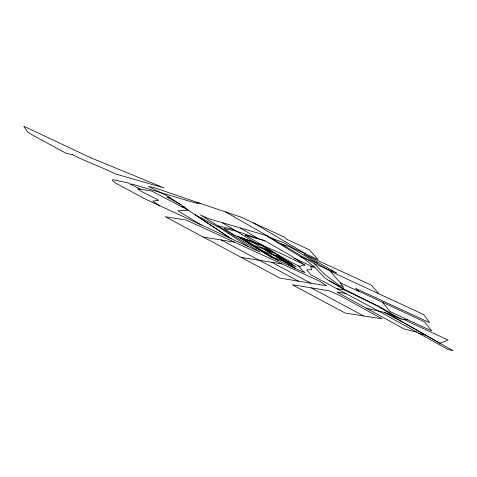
<?xml version="1.0" encoding="UTF-8"?>
<svg xmlns="http://www.w3.org/2000/svg" width="477" height="477" viewBox="0 0 477 477"><rect width="100%" height="100%" fill="white"/><g stroke="black" fill="none" stroke-linecap="round" stroke-linejoin="round"><path stroke-width="0.72" d="M234.368 242.089L203.327 237.099M267.138 235.757L208.455 218.627L200.358 214.924L260.096 252.065L145.342 199.07L115.213 182.888L112.286 180.252L112.691 179.638L128.104 182.912L130.853 184.319L131.831 184.027L190.824 201.58L197.866 203.405L196.214 202.439L200.513 203.482L240.885 217.124L284.238 237.063L286.665 239.245L309.245 249.757L318.093 259.5L294.5 248.726L283.881 242.751L270.823 237.85L225.561 211.919M304.892 265.069L301.351 265.456L300.087 266.637C280.989 257.52 263.596 245.512 245.172 235.125L264.973 240.831L290.463 255.493L304.892 265.069L281.907 253.913L263.03 245.518L234.654 235.382L223.975 228.405L237.033 231.387L264.973 240.831M393.275 315.828L401.372 319.089L403.524 319.387L448.106 340.059L439.943 343.243L390.347 314.88L394.3 316.162L377.534 306.097L344.662 289.98L325.052 278.157L314.665 267.12L310.605 266.78L311.69 269.803L306.693 269.821L310.801 274.77L381.034 312.393L448.147 349.552L453.15 350.768L402.254 322.029L384.426 312.441L366.419 308.255L336.977 292.043L346.028 293.516M403.524 319.387L407.889 319.87L431.661 330.895L424.524 321.808L358.346 291L355.556 288.376L429.616 322.667L423.725 314.599L330.334 271.282L290.582 247.199L281.239 243.896L270.823 237.85M181.689 206.75L184.42 207.06L188.254 210.184L231.232 238.792M201.389 225.108L177.951 210.798L188.254 210.184L151.579 191.009L137.603 188.701L140.989 191.14L158.734 200.292L152.89 201.127L159.759 205.927M241.267 257.413L281.859 263.864L319.018 280.911L326.733 285.806L279.874 278.085L165.31 216.743L186.179 220.028L281.859 263.864M363.712 315.977L382.029 318.791L339.242 295.197L329.005 290.737L292.383 284.787L345.121 313.043L363.712 315.977L311.421 287.935M337.096 288.692L344.662 289.98M217.792 225.782L233.837 229.586L254.742 242.429M416.618 332.105L404.073 328.945L366.419 308.255M418.669 333.244L425.299 335.045M200.513 203.482L153.332 187.389L148.442 186.501L168.023 196.345L184.42 207.06M263.03 245.518L237.969 236.568L270.775 257.031L303.247 272.158L305.036 272.474L302.46 270.781L298.733 265.904M242.93 238.721L239.698 237.564L268.08 255.046L271.312 256.197M260.508 247.038L268.593 249.924L272.534 252.351M249.155 243.389L252.393 244.546M252.035 244.826L272.892 252.273M264.455 249.465L273.679 252.762M258.617 249.221L261.849 250.371M272.337 254.319L281.561 257.616M261.497 250.652L282.354 258.105M276.278 256.751L284.358 259.637M280.22 259.178L288.305 262.064M284.167 261.605L292.246 264.491M288.108 264.031L296.187 266.917L280.416 257.204M170.235 197.74L166.712 196.959L180.962 204.83M384.426 312.441L394.3 316.162M265.922 235.537L300.26 256.513L317.348 263.209M401.372 319.089L396.202 316.507L381.57 307.772L343.255 288.686L343.017 286.683L338.759 284.948L325.004 274.68L314.385 263.751L281.239 243.896M314.385 263.751L336.762 273.088L303.873 254.122L371.476 285.192L378.768 293.719M330.334 271.282L340.286 282.873L358.477 291.316L358.346 291M294.774 258.433L312.995 266.911M407.889 319.87L389.84 311.457L382.572 302.287M130.853 184.319L140.047 189.035M271.842 262.32L310.903 283.231M259.643 260.394L298.602 281.245M259.22 260.287L221.167 239.943M329.535 280.875L343.041 288.352M240.426 228.143L258.331 238.595M222.288 222.807L233.837 229.586M305.501 253.692L253.406 222.884M300.26 256.513L304.779 259.291L314.665 267.12M265.6 249.876L273.482 254.73M251.14 241.273L295.263 268.438M241.445 237.808L278.55 260.657M248.1 246.472L221.209 228.656L195.117 214.745L228.334 236.86M340.286 282.873L343.017 286.683M72.343 154.637L66.124 153.32L34.982 136.428L27.624 132.099L23.85 126.232L90.409 157.607L163.963 187.902L115.476 173.938C101.452 166.962 86.415 161.786 72.343 154.637M262.702 246.001L241.845 238.554L271.693 256.93L292.544 264.377L262.702 246.001"/></g></svg>
